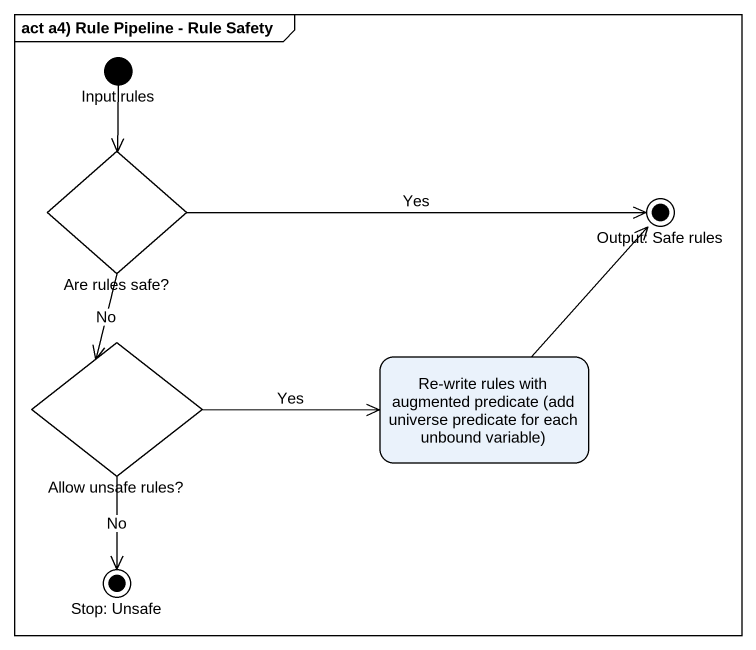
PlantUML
@startuml
mainframe act a4) Rule Pipeline - Rule Safety
hide empty description
state "Input rules" as Input_rules <<start>>
state "Are rules safe?" as Are_rules_safe <<choice>>
state "Output: Safe rules" as Output_Safe_rules <<end>>
state "Allow unsafe rules?" as Allow_unsafe_rules <<choice>>
state "Re-write rules with augmented predicate (add universe predicate for each unbound variable)" as Re_write_rules_with
state "Stop: Unsafe" as Stop_Unsafe <<end>>
Input_rules --> Are_rules_safe
Are_rules_safe -right-> Output_Safe_rules : Yes
Are_rules_safe --> Allow_unsafe_rules : No
Allow_unsafe_rules -right-> Re_write_rules_with : Yes
Allow_unsafe_rules --> Stop_Unsafe : No
Re_write_rules_with -up-> Output_Safe_rules
@enduml
